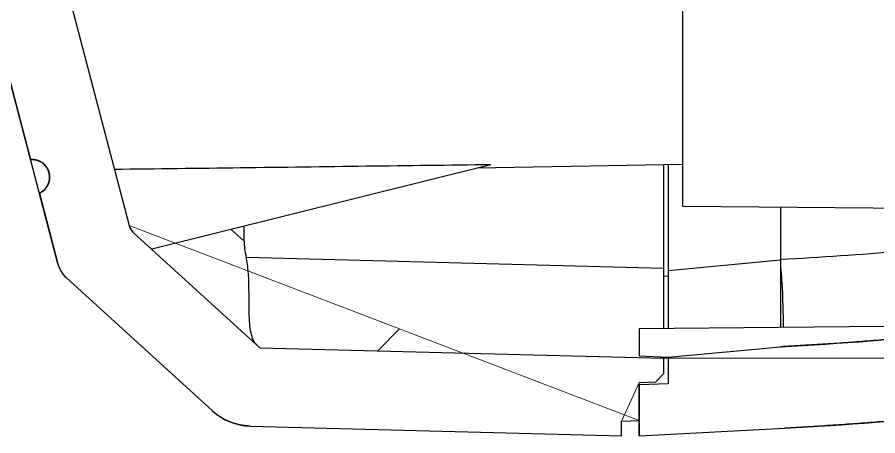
# Model space of a CAD drawing. Header units: inches. Extents: x -219 to 252, y -99 to 210.
# Drawn here: x -60.77 to -45.12, y 113.95 to 121.56 of the extents above; entities that cross this region are included whole.
import ezdxf

# ---------------------------------------------------------------- set-up
doc = ezdxf.new("R2010")
doc.units = ezdxf.units.IN
doc.header["$MEASUREMENT"] = 0

# ---------------------------------------------------------------- blocks, each defined once
blk = doc.blocks.new('block 72')
at = {"color": 3, "lineweight": 5, "true_color": 0x00ff00}
blk.add_lwpolyline([(-49.013, 115.356), (-30.302, 115.356)], dxfattribs=at)
blk = doc.blocks.new('block 85')
at = {"lineweight": 0}
blk.add_lwpolyline([(-49.013, 115.356), (-49.013, 115.356)], dxfattribs=at)
blk = doc.blocks.new('block 70')
for name in ['block 72', 'block 85']:
    blk.add_blockref(name, (0, 0))
blk = doc.blocks.new('block 133')
at = {"lineweight": 0}
blk.add_lwpolyline([(-60.032, 117.076), (-60.032, 117.076)], dxfattribs=at)
blk = doc.blocks.new('block 121')
blk.add_blockref('block 133', (0, 0))
blk = doc.blocks.new('block 1113')
at = {"color": 7, "lineweight": 25, "true_color": 0xffffff}
blk.add_open_spline([(-40.213, 114.778), (-40.281, 114.767), (-40.349, 114.756), (-40.418, 114.746), (-40.486, 114.735), (-40.554, 114.724), (-40.623, 114.714), (-40.691, 114.704), (-40.759, 114.693), (-40.828, 114.683), (-40.896, 114.673), (-40.965, 114.663), (-41.033, 114.653), (-41.102, 114.643), (-41.17, 114.634), (-41.239, 114.624), (-41.307, 114.614), (-41.376, 114.605), (-41.444, 114.595), (-41.513, 114.586), (-41.581, 114.576), (-41.65, 114.567), (-41.718, 114.558), (-41.787, 114.549), (-41.856, 114.54), (-41.924, 114.531), (-41.993, 114.522), (-42.061, 114.513), (-42.13, 114.504), (-42.199, 114.495), (-42.267, 114.487), (-42.336, 114.478), (-42.405, 114.47), (-42.473, 114.461), (-42.542, 114.453), (-42.611, 114.445), (-42.68, 114.437), (-42.748, 114.429), (-42.817, 114.421), (-42.886, 114.413), (-42.954, 114.405), (-43.023, 114.397), (-43.092, 114.389), (-43.161, 114.382), (-43.23, 114.374), (-43.298, 114.367), (-43.367, 114.359), (-43.436, 114.352), (-43.505, 114.345), (-43.574, 114.337), (-43.642, 114.33), (-43.711, 114.323), (-43.78, 114.316), (-43.849, 114.309), (-43.918, 114.303), (-43.987, 114.296), (-44.056, 114.289), (-44.125, 114.283), (-44.193, 114.276), (-44.262, 114.27), (-44.331, 114.263), (-44.4, 114.257), (-44.469, 114.251), (-44.538, 114.245), (-44.607, 114.238), (-44.676, 114.232), (-44.745, 114.227), (-44.814, 114.221), (-44.883, 114.215), (-44.952, 114.209), (-45.021, 114.204), (-45.09, 114.198), (-45.159, 114.193), (-45.228, 114.187), (-45.297, 114.182), (-45.366, 114.177), (-45.435, 114.172), (-45.504, 114.166), (-45.573, 114.162), (-45.642, 114.157), (-45.711, 114.152), (-45.78, 114.147), (-45.849, 114.142), (-45.918, 114.138), (-45.987, 114.133), (-46.056, 114.129), (-46.125, 114.124), (-46.194, 114.12), (-46.263, 114.115), (-46.332, 114.111), (-46.401, 114.107), (-46.47, 114.103), (-46.539, 114.099), (-46.608, 114.095), (-46.677, 114.092), (-46.746, 114.088), (-46.815, 114.084)], degree=3, knots=[0, 0, 0, 0, 1, 1, 1, 2, 2, 2, 3, 3, 3, 4, 4, 4, 5, 5, 5, 6, 6, 6, 7, 7, 7, 8, 8, 8, 9, 9, 9, 10, 10, 10, 11, 11, 11, 12, 12, 12, 13, 13, 13, 14, 14, 14, 15, 15, 15, 16, 16, 16, 17, 17, 17, 18, 18, 18, 19, 19, 19, 20, 20, 20, 21, 21, 21, 22, 22, 22, 23, 23, 23, 24, 24, 24, 25, 25, 25, 26, 26, 26, 27, 27, 27, 28, 28, 28, 29, 29, 29, 30, 30, 30, 31, 31, 31, 32, 32, 32, 32], dxfattribs=at)
blk = doc.blocks.new('block 1114')
at = {"color": 7, "lineweight": 25, "true_color": 0xffffff}
blk.add_lwpolyline([(-49.463, 113.945), (-46.815, 114.084)], dxfattribs=at)
blk = doc.blocks.new('block 1115')
at = {"color": 7, "lineweight": 25, "true_color": 0xffffff}
blk.add_lwpolyline([(-49.463, 114.872), (-49.463, 113.945)], dxfattribs=at)
blk = doc.blocks.new('block 1116')
at = {"color": 7, "lineweight": 25, "true_color": 0xffffff}
blk.add_lwpolyline([(-48.933, 114.891), (-49.463, 114.872)], dxfattribs=at)
blk = doc.blocks.new('block 1117')
at = {"color": 7, "lineweight": 25, "true_color": 0xffffff}
blk.add_lwpolyline([(-48.933, 115.373), (-48.933, 114.891)], dxfattribs=at)
blk = doc.blocks.new('block 1118')
at = {"color": 7, "lineweight": 25, "true_color": 0xffffff}
blk.add_lwpolyline([(-48.933, 115.373), (-46.893, 115.565)], dxfattribs=at)
blk = doc.blocks.new('block 1119')
at = {"color": 7, "lineweight": 25, "true_color": 0xffffff}
blk.add_open_spline([(-40.355, 116.256), (-40.423, 116.245), (-40.49, 116.235), (-40.558, 116.224), (-40.626, 116.214), (-40.693, 116.203), (-40.761, 116.193), (-40.829, 116.182), (-40.896, 116.172), (-40.964, 116.162), (-41.032, 116.152), (-41.1, 116.142), (-41.167, 116.132), (-41.235, 116.122), (-41.303, 116.112), (-41.371, 116.103), (-41.439, 116.093), (-41.507, 116.083), (-41.574, 116.074), (-41.642, 116.064), (-41.71, 116.055), (-41.778, 116.046), (-41.846, 116.037), (-41.914, 116.028), (-41.982, 116.019), (-42.05, 116.009), (-42.118, 116.001), (-42.186, 115.992), (-42.253, 115.983), (-42.321, 115.974), (-42.389, 115.966), (-42.457, 115.957), (-42.525, 115.949), (-42.593, 115.94), (-42.661, 115.932), (-42.729, 115.924), (-42.798, 115.916), (-42.866, 115.908), (-42.934, 115.9), (-43.002, 115.892), (-43.07, 115.884), (-43.138, 115.876), (-43.206, 115.868), (-43.274, 115.861), (-43.342, 115.853), (-43.41, 115.846), (-43.478, 115.838), (-43.547, 115.831), (-43.615, 115.824), (-43.683, 115.817), (-43.751, 115.81), (-43.819, 115.803), (-43.887, 115.796), (-43.956, 115.789), (-44.024, 115.782), (-44.092, 115.775), (-44.16, 115.769), (-44.228, 115.762), (-44.297, 115.756), (-44.365, 115.749), (-44.433, 115.743), (-44.501, 115.737), (-44.57, 115.73), (-44.638, 115.724), (-44.706, 115.718), (-44.774, 115.712), (-44.843, 115.706), (-44.911, 115.7), (-44.979, 115.695), (-45.047, 115.689), (-45.116, 115.683), (-45.184, 115.678), (-45.252, 115.673), (-45.321, 115.667), (-45.389, 115.662), (-45.457, 115.657), (-45.526, 115.652), (-45.594, 115.646), (-45.662, 115.642), (-45.731, 115.637), (-45.799, 115.632), (-45.867, 115.627), (-45.936, 115.622), (-46.004, 115.618), (-46.072, 115.613), (-46.141, 115.609), (-46.209, 115.604), (-46.277, 115.6), (-46.346, 115.596), (-46.414, 115.592), (-46.482, 115.588), (-46.551, 115.584), (-46.619, 115.58), (-46.688, 115.576), (-46.756, 115.572), (-46.824, 115.568), (-46.893, 115.565)], degree=3, knots=[0, 0, 0, 0, 1, 1, 1, 2, 2, 2, 3, 3, 3, 4, 4, 4, 5, 5, 5, 6, 6, 6, 7, 7, 7, 8, 8, 8, 9, 9, 9, 10, 10, 10, 11, 11, 11, 12, 12, 12, 13, 13, 13, 14, 14, 14, 15, 15, 15, 16, 16, 16, 17, 17, 17, 18, 18, 18, 19, 19, 19, 20, 20, 20, 21, 21, 21, 22, 22, 22, 23, 23, 23, 24, 24, 24, 25, 25, 25, 26, 26, 26, 27, 27, 27, 28, 28, 28, 29, 29, 29, 30, 30, 30, 31, 31, 31, 32, 32, 32, 32], dxfattribs=at)
blk = doc.blocks.new('block 1150')
at = {"color": 7, "lineweight": 25, "true_color": 0xffffff}
blk.add_lwpolyline([(-49.78, 113.945), (-49.78, 114.211)], dxfattribs=at)
blk = doc.blocks.new('block 1151')
at = {"color": 7, "lineweight": 25, "true_color": 0xffffff}
blk.add_lwpolyline([(-56.535, 114.122), (-49.78, 113.945)], dxfattribs=at)
blk = doc.blocks.new('block 1152')
at = {"color": 7, "lineweight": 25, "true_color": 0xffffff}
blk.add_open_spline([(-56.535, 114.122), (-56.539, 114.122), (-56.543, 114.122), (-56.546, 114.123), (-56.55, 114.123), (-56.554, 114.123), (-56.558, 114.123), (-56.562, 114.123), (-56.566, 114.124), (-56.57, 114.124), (-56.573, 114.124), (-56.577, 114.124), (-56.581, 114.125), (-56.585, 114.125), (-56.589, 114.125), (-56.593, 114.125), (-56.597, 114.126), (-56.6, 114.126), (-56.604, 114.126), (-56.608, 114.127), (-56.612, 114.127), (-56.616, 114.128), (-56.62, 114.128), (-56.624, 114.128), (-56.628, 114.129), (-56.631, 114.129), (-56.635, 114.13), (-56.639, 114.13), (-56.643, 114.131), (-56.647, 114.131), (-56.651, 114.132), (-56.655, 114.132), (-56.659, 114.133), (-56.663, 114.133), (-56.666, 114.134), (-56.67, 114.135), (-56.674, 114.135), (-56.678, 114.136), (-56.682, 114.136), (-56.686, 114.137), (-56.69, 114.138), (-56.694, 114.138), (-56.697, 114.139), (-56.701, 114.14), (-56.705, 114.141), (-56.709, 114.141), (-56.713, 114.142), (-56.717, 114.143), (-56.721, 114.144), (-56.724, 114.144), (-56.728, 114.145), (-56.732, 114.146), (-56.736, 114.147), (-56.74, 114.148), (-56.744, 114.149), (-56.748, 114.15), (-56.751, 114.15), (-56.755, 114.151), (-56.759, 114.152), (-56.763, 114.153), (-56.767, 114.154), (-56.771, 114.155), (-56.774, 114.156), (-56.778, 114.157), (-56.782, 114.158), (-56.786, 114.159), (-56.79, 114.16), (-56.794, 114.161), (-56.797, 114.162), (-56.801, 114.164), (-56.805, 114.165), (-56.809, 114.166), (-56.813, 114.167), (-56.816, 114.168), (-56.82, 114.169), (-56.824, 114.17), (-56.828, 114.172), (-56.832, 114.173), (-56.835, 114.174), (-56.839, 114.175), (-56.843, 114.177), (-56.847, 114.178), (-56.85, 114.179), (-56.854, 114.18), (-56.858, 114.182), (-56.862, 114.183), (-56.865, 114.184), (-56.869, 114.186), (-56.873, 114.187), (-56.877, 114.188), (-56.88, 114.19), (-56.884, 114.191), (-56.888, 114.193), (-56.891, 114.194), (-56.895, 114.196), (-56.899, 114.197), (-56.902, 114.199), (-56.906, 114.2), (-56.91, 114.201), (-56.914, 114.203), (-56.917, 114.205), (-56.921, 114.206), (-56.925, 114.208), (-56.928, 114.209), (-56.932, 114.211), (-56.935, 114.212), (-56.939, 114.214), (-56.943, 114.216), (-56.946, 114.217), (-56.95, 114.219), (-56.954, 114.221), (-56.957, 114.222), (-56.961, 114.224), (-56.964, 114.226), (-56.968, 114.227), (-56.971, 114.229), (-56.975, 114.231), (-56.979, 114.233), (-56.982, 114.234), (-56.986, 114.236), (-56.989, 114.238), (-56.993, 114.24), (-56.996, 114.242), (-57, 114.243), (-57.003, 114.245), (-57.007, 114.247), (-57.01, 114.249), (-57.014, 114.251), (-57.017, 114.253), (-57.021, 114.255), (-57.024, 114.257), (-57.028, 114.259), (-57.031, 114.261), (-57.034, 114.263), (-57.038, 114.265), (-57.041, 114.267), (-57.045, 114.269), (-57.048, 114.271), (-57.052, 114.273), (-57.055, 114.275), (-57.058, 114.277), (-57.062, 114.279), (-57.065, 114.281), (-57.068, 114.283), (-57.072, 114.285), (-57.075, 114.287), (-57.078, 114.289), (-57.082, 114.291), (-57.085, 114.293), (-57.088, 114.296), (-57.092, 114.298), (-57.095, 114.3), (-57.098, 114.302), (-57.101, 114.304), (-57.105, 114.307), (-57.108, 114.309), (-57.111, 114.311), (-57.114, 114.313), (-57.117, 114.315), (-57.121, 114.318), (-57.124, 114.32), (-57.127, 114.322), (-57.13, 114.325), (-57.133, 114.327), (-57.137, 114.329), (-57.14, 114.332), (-57.143, 114.334), (-57.146, 114.336), (-57.149, 114.339), (-57.152, 114.341), (-57.155, 114.343), (-57.158, 114.346), (-57.161, 114.348), (-57.164, 114.351), (-57.167, 114.353), (-57.17, 114.355), (-57.174, 114.358), (-57.177, 114.36), (-57.18, 114.363), (-57.183, 114.365), (-57.186, 114.368), (-57.188, 114.37), (-57.191, 114.373), (-57.194, 114.375), (-57.197, 114.378), (-57.2, 114.38), (-57.203, 114.383), (-57.206, 114.385), (-57.209, 114.388), (-57.212, 114.39), (-57.215, 114.393), (-57.218, 114.396), (-57.22, 114.398)], degree=3, knots=[0, 0, 0, 0, 1, 1, 1, 2, 2, 2, 3, 3, 3, 4, 4, 4, 5, 5, 5, 6, 6, 6, 7, 7, 7, 8, 8, 8, 9, 9, 9, 10, 10, 10, 11, 11, 11, 12, 12, 12, 13, 13, 13, 14, 14, 14, 15, 15, 15, 16, 16, 16, 17, 17, 17, 18, 18, 18, 19, 19, 19, 20, 20, 20, 21, 21, 21, 22, 22, 22, 23, 23, 23, 24, 24, 24, 25, 25, 25, 26, 26, 26, 27, 27, 27, 28, 28, 28, 29, 29, 29, 30, 30, 30, 31, 31, 31, 32, 32, 32, 33, 33, 33, 34, 34, 34, 35, 35, 35, 36, 36, 36, 37, 37, 37, 38, 38, 38, 39, 39, 39, 40, 40, 40, 41, 41, 41, 42, 42, 42, 43, 43, 43, 44, 44, 44, 45, 45, 45, 46, 46, 46, 47, 47, 47, 48, 48, 48, 49, 49, 49, 50, 50, 50, 51, 51, 51, 52, 52, 52, 53, 53, 53, 54, 54, 54, 55, 55, 55, 56, 56, 56, 57, 57, 57, 58, 58, 58, 59, 59, 59, 60, 60, 60, 61, 61, 61, 62, 62, 62, 63, 63, 63, 64, 64, 64, 64], dxfattribs=at)
blk = doc.blocks.new('block 1153')
at = {"color": 7, "lineweight": 25, "true_color": 0xffffff}
blk.add_lwpolyline([(-59.877, 116.819), (-57.22, 114.398)], dxfattribs=at)
blk = doc.blocks.new('block 1154')
at = {"color": 7, "lineweight": 25, "true_color": 0xffffff}
blk.add_open_spline([(-60.032, 117.076), (-60.032, 117.073), (-60.031, 117.07), (-60.03, 117.067), (-60.029, 117.064), (-60.028, 117.061), (-60.027, 117.058), (-60.026, 117.055), (-60.025, 117.052), (-60.024, 117.049), (-60.023, 117.046), (-60.022, 117.043), (-60.021, 117.04), (-60.02, 117.037), (-60.019, 117.034), (-60.018, 117.031), (-60.017, 117.028), (-60.016, 117.025), (-60.015, 117.022), (-60.014, 117.019), (-60.013, 117.016), (-60.012, 117.013), (-60.01, 117.01), (-60.009, 117.008), (-60.008, 117.005), (-60.007, 117.002), (-60.005, 116.999), (-60.004, 116.996), (-60.003, 116.993), (-60.002, 116.99), (-60, 116.987), (-59.999, 116.984), (-59.997, 116.981), (-59.996, 116.979), (-59.995, 116.976), (-59.993, 116.973), (-59.992, 116.97), (-59.99, 116.967), (-59.989, 116.964), (-59.987, 116.961), (-59.986, 116.959), (-59.984, 116.956), (-59.983, 116.953), (-59.981, 116.95), (-59.98, 116.947), (-59.978, 116.945), (-59.976, 116.942), (-59.975, 116.939), (-59.973, 116.936), (-59.972, 116.934), (-59.97, 116.931), (-59.968, 116.928), (-59.966, 116.926), (-59.965, 116.923), (-59.963, 116.92), (-59.961, 116.917), (-59.959, 116.915), (-59.958, 116.912), (-59.956, 116.91), (-59.954, 116.907), (-59.952, 116.904), (-59.95, 116.902), (-59.948, 116.899), (-59.947, 116.897), (-59.945, 116.894), (-59.943, 116.891), (-59.941, 116.889), (-59.939, 116.886), (-59.937, 116.884), (-59.935, 116.881), (-59.933, 116.879), (-59.931, 116.876), (-59.929, 116.874), (-59.927, 116.871), (-59.925, 116.869), (-59.923, 116.867), (-59.921, 116.864), (-59.919, 116.862), (-59.917, 116.859), (-59.914, 116.857), (-59.912, 116.855), (-59.91, 116.852), (-59.908, 116.85), (-59.906, 116.848), (-59.904, 116.845), (-59.902, 116.843), (-59.899, 116.841), (-59.897, 116.839), (-59.895, 116.836), (-59.893, 116.834), (-59.89, 116.832), (-59.888, 116.83), (-59.886, 116.828), (-59.884, 116.825), (-59.881, 116.823), (-59.879, 116.821), (-59.877, 116.819)], degree=3, knots=[0, 0, 0, 0, 1, 1, 1, 2, 2, 2, 3, 3, 3, 4, 4, 4, 5, 5, 5, 6, 6, 6, 7, 7, 7, 8, 8, 8, 9, 9, 9, 10, 10, 10, 11, 11, 11, 12, 12, 12, 13, 13, 13, 14, 14, 14, 15, 15, 15, 16, 16, 16, 17, 17, 17, 18, 18, 18, 19, 19, 19, 20, 20, 20, 21, 21, 21, 22, 22, 22, 23, 23, 23, 24, 24, 24, 25, 25, 25, 26, 26, 26, 27, 27, 27, 28, 28, 28, 29, 29, 29, 30, 30, 30, 31, 31, 31, 32, 32, 32, 32], dxfattribs=at)
blk = doc.blocks.new('block 1155')
at = {"color": 7, "lineweight": 25, "true_color": 0xffffff}
blk.add_lwpolyline([(-60.367, 118.358), (-60.032, 117.076)], dxfattribs=at)
blk = doc.blocks.new('block 1156')
at = {"color": 7, "lineweight": 25, "true_color": 0xffffff}
blk.add_open_spline([(-60.528, 118.972), (-60.527, 118.972), (-60.525, 118.973), (-60.523, 118.973), (-60.522, 118.973), (-60.52, 118.973), (-60.518, 118.973), (-60.516, 118.973), (-60.515, 118.973), (-60.513, 118.973), (-60.511, 118.973), (-60.51, 118.973), (-60.508, 118.973), (-60.506, 118.973), (-60.504, 118.973), (-60.503, 118.973), (-60.501, 118.973), (-60.499, 118.973), (-60.497, 118.973), (-60.496, 118.973), (-60.494, 118.973), (-60.492, 118.973), (-60.491, 118.973), (-60.49, 118.973), (-60.489, 118.973), (-60.488, 118.973), (-60.487, 118.973), (-60.486, 118.973), (-60.486, 118.973), (-60.485, 118.973), (-60.484, 118.973), (-60.483, 118.973), (-60.482, 118.972), (-60.481, 118.972), (-60.48, 118.972), (-60.479, 118.972), (-60.478, 118.972), (-60.477, 118.972), (-60.476, 118.972), (-60.475, 118.972), (-60.474, 118.972), (-60.474, 118.972), (-60.473, 118.972), (-60.472, 118.972), (-60.471, 118.971), (-60.47, 118.971), (-60.469, 118.971), (-60.468, 118.971), (-60.467, 118.971), (-60.466, 118.971), (-60.465, 118.971), (-60.464, 118.971), (-60.463, 118.971), (-60.462, 118.97), (-60.461, 118.97), (-60.46, 118.97), (-60.459, 118.97), (-60.458, 118.97), (-60.457, 118.97), (-60.456, 118.97), (-60.455, 118.969), (-60.454, 118.969), (-60.453, 118.969), (-60.453, 118.969), (-60.452, 118.969), (-60.451, 118.969), (-60.45, 118.969), (-60.449, 118.968), (-60.448, 118.968), (-60.447, 118.968), (-60.446, 118.968), (-60.445, 118.968), (-60.444, 118.967), (-60.443, 118.967), (-60.442, 118.967), (-60.441, 118.967), (-60.44, 118.967), (-60.439, 118.967), (-60.438, 118.966), (-60.437, 118.966), (-60.436, 118.966), (-60.435, 118.966), (-60.434, 118.965), (-60.433, 118.965), (-60.432, 118.965), (-60.431, 118.965), (-60.43, 118.965), (-60.429, 118.964), (-60.428, 118.964), (-60.427, 118.964), (-60.426, 118.964), (-60.425, 118.963), (-60.424, 118.963), (-60.423, 118.963), (-60.422, 118.963), (-60.421, 118.962), (-60.42, 118.962), (-60.419, 118.962), (-60.418, 118.961), (-60.417, 118.961), (-60.416, 118.961), (-60.415, 118.961), (-60.414, 118.96), (-60.413, 118.96), (-60.412, 118.96), (-60.411, 118.959), (-60.41, 118.959), (-60.408, 118.959), (-60.407, 118.958), (-60.406, 118.958), (-60.405, 118.958), (-60.404, 118.957), (-60.403, 118.957), (-60.402, 118.957), (-60.401, 118.956), (-60.4, 118.956), (-60.399, 118.956), (-60.398, 118.955), (-60.397, 118.955), (-60.396, 118.955), (-60.395, 118.954), (-60.394, 118.954), (-60.393, 118.953), (-60.392, 118.953), (-60.391, 118.953), (-60.39, 118.952), (-60.389, 118.952), (-60.388, 118.952), (-60.387, 118.951), (-60.386, 118.951), (-60.385, 118.95), (-60.384, 118.95), (-60.383, 118.95), (-60.382, 118.949), (-60.381, 118.949), (-60.38, 118.948), (-60.379, 118.948), (-60.378, 118.947), (-60.376, 118.947), (-60.375, 118.946), (-60.374, 118.946), (-60.373, 118.946), (-60.372, 118.945), (-60.371, 118.945), (-60.37, 118.944), (-60.369, 118.944), (-60.368, 118.943), (-60.367, 118.943), (-60.366, 118.942), (-60.365, 118.942), (-60.364, 118.941), (-60.363, 118.941), (-60.362, 118.94), (-60.361, 118.94), (-60.36, 118.939), (-60.359, 118.939), (-60.358, 118.938), (-60.357, 118.938), (-60.356, 118.937), (-60.355, 118.937), (-60.354, 118.936), (-60.353, 118.935), (-60.352, 118.935), (-60.35, 118.934), (-60.349, 118.934), (-60.348, 118.933), (-60.347, 118.933), (-60.346, 118.932), (-60.345, 118.931), (-60.344, 118.931), (-60.343, 118.93), (-60.342, 118.93), (-60.341, 118.929), (-60.34, 118.928), (-60.339, 118.928), (-60.338, 118.927), (-60.337, 118.927), (-60.336, 118.926), (-60.335, 118.925), (-60.334, 118.925), (-60.333, 118.924), (-60.332, 118.923), (-60.331, 118.923), (-60.33, 118.922), (-60.329, 118.921), (-60.328, 118.921), (-60.327, 118.92), (-60.326, 118.919), (-60.325, 118.919), (-60.324, 118.918), (-60.323, 118.917), (-60.322, 118.917), (-60.321, 118.916), (-60.32, 118.915), (-60.319, 118.915), (-60.318, 118.914), (-60.317, 118.913), (-60.316, 118.912), (-60.315, 118.912), (-60.314, 118.911), (-60.313, 118.91), (-60.312, 118.91), (-60.311, 118.909), (-60.31, 118.908), (-60.309, 118.907), (-60.308, 118.907), (-60.307, 118.906), (-60.306, 118.905), (-60.305, 118.904), (-60.304, 118.903), (-60.303, 118.903), (-60.302, 118.902), (-60.301, 118.901), (-60.3, 118.9), (-60.299, 118.899), (-60.298, 118.899), (-60.297, 118.898), (-60.296, 118.897), (-60.295, 118.896), (-60.294, 118.895), (-60.293, 118.895), (-60.292, 118.894), (-60.291, 118.893), (-60.29, 118.892), (-60.289, 118.891), (-60.288, 118.89), (-60.287, 118.889), (-60.286, 118.889), (-60.285, 118.888), (-60.284, 118.887), (-60.283, 118.886), (-60.282, 118.885), (-60.281, 118.884), (-60.28, 118.883), (-60.28, 118.882), (-60.279, 118.881), (-60.278, 118.88), (-60.277, 118.88), (-60.276, 118.879), (-60.275, 118.878), (-60.274, 118.877), (-60.273, 118.876), (-60.272, 118.875), (-60.271, 118.874), (-60.27, 118.873), (-60.269, 118.872), (-60.269, 118.871), (-60.268, 118.87), (-60.267, 118.869), (-60.266, 118.868), (-60.265, 118.867), (-60.264, 118.866), (-60.263, 118.865), (-60.262, 118.864), (-60.261, 118.863), (-60.261, 118.862), (-60.26, 118.861), (-60.259, 118.86), (-60.258, 118.859), (-60.257, 118.858), (-60.256, 118.857), (-60.255, 118.856), (-60.255, 118.855), (-60.254, 118.854), (-60.253, 118.853), (-60.252, 118.852), (-60.251, 118.851), (-60.25, 118.85), (-60.25, 118.849), (-60.249, 118.848), (-60.248, 118.847), (-60.247, 118.846), (-60.246, 118.845), (-60.245, 118.844), (-60.245, 118.842), (-60.244, 118.841), (-60.243, 118.84), (-60.242, 118.839), (-60.241, 118.838), (-60.241, 118.837), (-60.24, 118.836), (-60.239, 118.835), (-60.238, 118.834), (-60.238, 118.832), (-60.237, 118.831), (-60.236, 118.83), (-60.235, 118.829), (-60.234, 118.828), (-60.234, 118.827), (-60.233, 118.826), (-60.232, 118.825), (-60.232, 118.823), (-60.231, 118.822), (-60.23, 118.821), (-60.229, 118.82), (-60.229, 118.819), (-60.228, 118.818), (-60.227, 118.816), (-60.227, 118.815), (-60.226, 118.814), (-60.225, 118.813), (-60.224, 118.812), (-60.224, 118.81), (-60.223, 118.809), (-60.222, 118.808), (-60.222, 118.807), (-60.221, 118.806), (-60.22, 118.804), (-60.22, 118.803), (-60.219, 118.802), (-60.218, 118.801), (-60.218, 118.8), (-60.217, 118.798), (-60.216, 118.797), (-60.216, 118.796), (-60.215, 118.795), (-60.215, 118.793), (-60.214, 118.792), (-60.213, 118.791), (-60.213, 118.79), (-60.212, 118.788), (-60.212, 118.787), (-60.211, 118.786), (-60.21, 118.785), (-60.21, 118.783), (-60.209, 118.782), (-60.209, 118.781), (-60.208, 118.779), (-60.208, 118.778), (-60.207, 118.777), (-60.207, 118.776), (-60.206, 118.774), (-60.205, 118.773), (-60.205, 118.772), (-60.204, 118.77), (-60.204, 118.769), (-60.203, 118.768), (-60.203, 118.767), (-60.202, 118.765), (-60.202, 118.764), (-60.201, 118.763), (-60.201, 118.761), (-60.2, 118.76), (-60.2, 118.759), (-60.199, 118.757), (-60.199, 118.756), (-60.199, 118.755), (-60.198, 118.753), (-60.198, 118.752), (-60.197, 118.751), (-60.197, 118.749), (-60.196, 118.748), (-60.196, 118.747), (-60.196, 118.745), (-60.195, 118.744), (-60.195, 118.743), (-60.194, 118.741), (-60.194, 118.74), (-60.194, 118.739), (-60.193, 118.737), (-60.193, 118.736), (-60.192, 118.735), (-60.192, 118.733), (-60.192, 118.732), (-60.191, 118.731), (-60.191, 118.729), (-60.191, 118.728), (-60.19, 118.726), (-60.19, 118.725), (-60.19, 118.724), (-60.189, 118.722), (-60.189, 118.721), (-60.189, 118.72), (-60.188, 118.718), (-60.188, 118.717), (-60.188, 118.716), (-60.188, 118.714), (-60.187, 118.713), (-60.187, 118.711), (-60.187, 118.71), (-60.187, 118.709), (-60.186, 118.707), (-60.186, 118.706), (-60.186, 118.705), (-60.186, 118.703), (-60.185, 118.702), (-60.185, 118.7), (-60.185, 118.699), (-60.185, 118.698), (-60.184, 118.696), (-60.184, 118.695), (-60.184, 118.693), (-60.184, 118.692), (-60.184, 118.691), (-60.184, 118.689), (-60.183, 118.688), (-60.183, 118.687), (-60.183, 118.685), (-60.183, 118.684), (-60.183, 118.682), (-60.183, 118.681), (-60.183, 118.68), (-60.182, 118.678), (-60.182, 118.677), (-60.182, 118.675), (-60.182, 118.674), (-60.182, 118.673), (-60.182, 118.671), (-60.182, 118.67), (-60.182, 118.669), (-60.182, 118.667), (-60.182, 118.666), (-60.181, 118.664), (-60.181, 118.663), (-60.181, 118.662), (-60.181, 118.66), (-60.181, 118.659), (-60.181, 118.657), (-60.181, 118.656), (-60.181, 118.655), (-60.181, 118.653), (-60.181, 118.652), (-60.181, 118.651), (-60.181, 118.649), (-60.181, 118.648), (-60.181, 118.646), (-60.181, 118.645), (-60.181, 118.644), (-60.181, 118.642), (-60.181, 118.641), (-60.181, 118.64), (-60.181, 118.638), (-60.181, 118.637), (-60.182, 118.635), (-60.182, 118.634), (-60.182, 118.633), (-60.182, 118.631), (-60.182, 118.63), (-60.182, 118.629), (-60.182, 118.627), (-60.182, 118.626), (-60.182, 118.625), (-60.182, 118.623), (-60.182, 118.622), (-60.183, 118.62), (-60.183, 118.619), (-60.183, 118.618), (-60.183, 118.616), (-60.183, 118.615), (-60.183, 118.614), (-60.183, 118.612), (-60.184, 118.611), (-60.184, 118.61), (-60.184, 118.608), (-60.184, 118.607), (-60.184, 118.606), (-60.184, 118.604), (-60.185, 118.603), (-60.185, 118.602), (-60.185, 118.6), (-60.185, 118.599), (-60.185, 118.598), (-60.186, 118.596), (-60.186, 118.595), (-60.186, 118.594), (-60.186, 118.592), (-60.187, 118.591), (-60.187, 118.59), (-60.187, 118.588), (-60.187, 118.587), (-60.188, 118.586), (-60.188, 118.585), (-60.188, 118.583), (-60.188, 118.582), (-60.189, 118.581), (-60.189, 118.579), (-60.189, 118.578), (-60.19, 118.577), (-60.19, 118.576), (-60.19, 118.574), (-60.191, 118.573), (-60.191, 118.572), (-60.191, 118.57), (-60.192, 118.569), (-60.192, 118.568), (-60.192, 118.567), (-60.193, 118.565), (-60.193, 118.564), (-60.193, 118.563), (-60.194, 118.562), (-60.194, 118.56), (-60.194, 118.559), (-60.195, 118.558), (-60.195, 118.557), (-60.195, 118.555), (-60.196, 118.554), (-60.196, 118.553), (-60.197, 118.552), (-60.197, 118.55), (-60.197, 118.549), (-60.198, 118.548), (-60.198, 118.547), (-60.199, 118.545), (-60.199, 118.544), (-60.199, 118.543), (-60.2, 118.542), (-60.2, 118.541), (-60.201, 118.539), (-60.201, 118.538), (-60.202, 118.537), (-60.202, 118.536), (-60.203, 118.535), (-60.203, 118.534), (-60.203, 118.532), (-60.204, 118.531), (-60.204, 118.53), (-60.205, 118.529), (-60.205, 118.528), (-60.206, 118.526), (-60.206, 118.525), (-60.207, 118.524), (-60.207, 118.523), (-60.208, 118.522), (-60.208, 118.521), (-60.209, 118.52), (-60.209, 118.518), (-60.21, 118.517), (-60.21, 118.516), (-60.211, 118.515), (-60.211, 118.514), (-60.212, 118.513), (-60.212, 118.512), (-60.213, 118.511), (-60.213, 118.509), (-60.214, 118.508), (-60.215, 118.507), (-60.215, 118.506), (-60.216, 118.505), (-60.216, 118.504), (-60.217, 118.503), (-60.217, 118.502), (-60.218, 118.501), (-60.218, 118.5), (-60.219, 118.498), (-60.22, 118.497), (-60.22, 118.496), (-60.221, 118.495), (-60.221, 118.494), (-60.222, 118.493), (-60.223, 118.492), (-60.223, 118.491), (-60.224, 118.49), (-60.224, 118.489), (-60.225, 118.488), (-60.226, 118.487), (-60.226, 118.486), (-60.227, 118.485), (-60.227, 118.484), (-60.228, 118.483), (-60.229, 118.482), (-60.229, 118.481), (-60.23, 118.48), (-60.23, 118.479), (-60.231, 118.478), (-60.232, 118.477), (-60.232, 118.476), (-60.233, 118.475), (-60.234, 118.474), (-60.234, 118.473), (-60.235, 118.472), (-60.236, 118.471), (-60.236, 118.47), (-60.237, 118.469), (-60.237, 118.468), (-60.238, 118.467), (-60.239, 118.466), (-60.239, 118.465), (-60.24, 118.464), (-60.241, 118.463), (-60.241, 118.462), (-60.242, 118.461), (-60.243, 118.46), (-60.243, 118.46), (-60.244, 118.459), (-60.245, 118.458), (-60.246, 118.457), (-60.246, 118.456), (-60.247, 118.455), (-60.248, 118.454), (-60.248, 118.453), (-60.249, 118.452), (-60.25, 118.451), (-60.25, 118.45), (-60.251, 118.45), (-60.252, 118.449), (-60.252, 118.448), (-60.253, 118.447), (-60.254, 118.446), (-60.255, 118.445), (-60.255, 118.444), (-60.256, 118.444), (-60.257, 118.443), (-60.257, 118.442), (-60.258, 118.441), (-60.259, 118.44), (-60.26, 118.439), (-60.26, 118.439), (-60.261, 118.438), (-60.262, 118.437), (-60.262, 118.436), (-60.263, 118.435), (-60.264, 118.434), (-60.265, 118.434), (-60.265, 118.433), (-60.266, 118.432), (-60.267, 118.431), (-60.268, 118.43), (-60.268, 118.43), (-60.269, 118.429), (-60.27, 118.428), (-60.27, 118.427), (-60.271, 118.427), (-60.272, 118.426), (-60.273, 118.425), (-60.273, 118.424), (-60.274, 118.423), (-60.275, 118.423), (-60.276, 118.422), (-60.276, 118.421), (-60.277, 118.42), (-60.278, 118.42), (-60.279, 118.419), (-60.279, 118.418), (-60.28, 118.418), (-60.281, 118.417), (-60.282, 118.416), (-60.282, 118.415), (-60.283, 118.415), (-60.284, 118.414), (-60.285, 118.413), (-60.285, 118.413), (-60.286, 118.412), (-60.287, 118.411), (-60.288, 118.41), (-60.288, 118.41), (-60.289, 118.409), (-60.29, 118.408), (-60.291, 118.408), (-60.291, 118.407), (-60.292, 118.406), (-60.293, 118.406), (-60.294, 118.405), (-60.295, 118.404), (-60.295, 118.404), (-60.296, 118.403), (-60.297, 118.403), (-60.298, 118.402), (-60.298, 118.401), (-60.299, 118.401), (-60.3, 118.4), (-60.301, 118.399), (-60.301, 118.399), (-60.302, 118.398), (-60.303, 118.398), (-60.304, 118.397), (-60.305, 118.396), (-60.305, 118.396), (-60.306, 118.395), (-60.307, 118.394), (-60.308, 118.394), (-60.308, 118.393), (-60.309, 118.393), (-60.31, 118.392), (-60.311, 118.392), (-60.311, 118.391), (-60.312, 118.39), (-60.313, 118.39), (-60.314, 118.389), (-60.315, 118.389), (-60.315, 118.388), (-60.316, 118.388), (-60.317, 118.387), (-60.318, 118.387), (-60.318, 118.386), (-60.319, 118.385), (-60.32, 118.385), (-60.321, 118.384), (-60.322, 118.384), (-60.322, 118.383), (-60.323, 118.383), (-60.324, 118.382), (-60.325, 118.382), (-60.325, 118.381), (-60.326, 118.381), (-60.327, 118.38), (-60.328, 118.38), (-60.329, 118.379), (-60.329, 118.379), (-60.33, 118.378), (-60.331, 118.378), (-60.332, 118.377), (-60.332, 118.377), (-60.333, 118.376), (-60.334, 118.376), (-60.335, 118.375), (-60.335, 118.375), (-60.337, 118.374), (-60.339, 118.373), (-60.34, 118.372), (-60.342, 118.371), (-60.343, 118.37), (-60.345, 118.369), (-60.346, 118.368), (-60.348, 118.368), (-60.349, 118.367), (-60.351, 118.366), (-60.352, 118.365), (-60.354, 118.364), (-60.355, 118.364), (-60.357, 118.363), (-60.358, 118.362), (-60.36, 118.361), (-60.361, 118.36), (-60.363, 118.36), (-60.364, 118.359), (-60.366, 118.358), (-60.367, 118.358)], degree=3, knots=[0, 0, 0, 0, 1, 1, 1, 2, 2, 2, 3, 3, 3, 4, 4, 4, 5, 5, 5, 6, 6, 6, 7, 7, 7, 8, 8, 8, 9, 9, 9, 10, 10, 10, 11, 11, 11, 12, 12, 12, 13, 13, 13, 14, 14, 14, 15, 15, 15, 16, 16, 16, 17, 17, 17, 18, 18, 18, 19, 19, 19, 20, 20, 20, 21, 21, 21, 22, 22, 22, 23, 23, 23, 24, 24, 24, 25, 25, 25, 26, 26, 26, 27, 27, 27, 28, 28, 28, 29, 29, 29, 30, 30, 30, 31, 31, 31, 32, 32, 32, 33, 33, 33, 34, 34, 34, 35, 35, 35, 36, 36, 36, 37, 37, 37, 38, 38, 38, 39, 39, 39, 40, 40, 40, 41, 41, 41, 42, 42, 42, 43, 43, 43, 44, 44, 44, 45, 45, 45, 46, 46, 46, 47, 47, 47, 48, 48, 48, 49, 49, 49, 50, 50, 50, 51, 51, 51, 52, 52, 52, 53, 53, 53, 54, 54, 54, 55, 55, 55, 56, 56, 56, 57, 57, 57, 58, 58, 58, 59, 59, 59, 60, 60, 60, 61, 61, 61, 62, 62, 62, 63, 63, 63, 64, 64, 64, 65, 65, 65, 66, 66, 66, 67, 67, 67, 68, 68, 68, 69, 69, 69, 70, 70, 70, 71, 71, 71, 72, 72, 72, 73, 73, 73, 74, 74, 74, 75, 75, 75, 76, 76, 76, 77, 77, 77, 78, 78, 78, 79, 79, 79, 80, 80, 80, 81, 81, 81, 82, 82, 82, 83, 83, 83, 84, 84, 84, 85, 85, 85, 86, 86, 86, 87, 87, 87, 88, 88, 88, 89, 89, 89, 90, 90, 90, 91, 91, 91, 92, 92, 92, 93, 93, 93, 94, 94, 94, 95, 95, 95, 96, 96, 96, 97, 97, 97, 98, 98, 98, 99, 99, 99, 100, 100, 100, 101, 101, 101, 102, 102, 102, 103, 103, 103, 104, 104, 104, 105, 105, 105, 106, 106, 106, 107, 107, 107, 108, 108, 108, 109, 109, 109, 110, 110, 110, 111, 111, 111, 112, 112, 112, 113, 113, 113, 114, 114, 114, 115, 115, 115, 116, 116, 116, 117, 117, 117, 118, 118, 118, 119, 119, 119, 120, 120, 120, 121, 121, 121, 122, 122, 122, 123, 123, 123, 124, 124, 124, 125, 125, 125, 126, 126, 126, 127, 127, 127, 128, 128, 128, 129, 129, 129, 130, 130, 130, 131, 131, 131, 132, 132, 132, 133, 133, 133, 134, 134, 134, 135, 135, 135, 136, 136, 136, 137, 137, 137, 138, 138, 138, 139, 139, 139, 140, 140, 140, 141, 141, 141, 142, 142, 142, 143, 143, 143, 144, 144, 144, 145, 145, 145, 146, 146, 146, 147, 147, 147, 148, 148, 148, 149, 149, 149, 150, 150, 150, 151, 151, 151, 152, 152, 152, 153, 153, 153, 154, 154, 154, 155, 155, 155, 156, 156, 156, 157, 157, 157, 158, 158, 158, 159, 159, 159, 160, 160, 160, 161, 161, 161, 162, 162, 162, 163, 163, 163, 164, 164, 164, 165, 165, 165, 166, 166, 166, 167, 167, 167, 168, 168, 168, 169, 169, 169, 170, 170, 170, 171, 171, 171, 172, 172, 172, 173, 173, 173, 174, 174, 174, 175, 175, 175, 176, 176, 176, 177, 177, 177, 178, 178, 178, 179, 179, 179, 180, 180, 180, 181, 181, 181, 182, 182, 182, 183, 183, 183, 184, 184, 184, 185, 185, 185, 186, 186, 186, 187, 187, 187, 188, 188, 188, 189, 189, 189, 190, 190, 190, 191, 191, 191, 192, 192, 192, 193, 193, 193, 194, 194, 194, 195, 195, 195, 196, 196, 196, 197, 197, 197, 198, 198, 198, 199, 199, 199, 200, 200, 200, 201, 201, 201, 202, 202, 202, 203, 203, 203, 204, 204, 204, 205, 205, 205, 206, 206, 206, 207, 207, 207, 208, 208, 208, 209, 209, 209, 210, 210, 210, 211, 211, 211, 212, 212, 212, 213, 213, 213, 214, 214, 214, 215, 215, 215, 216, 216, 216, 217, 217, 217, 218, 218, 218, 219, 219, 219, 220, 220, 220, 221, 221, 221, 222, 222, 222, 223, 223, 223, 224, 224, 224, 225, 225, 225, 226, 226, 226, 227, 227, 227, 228, 228, 228, 229, 229, 229, 230, 230, 230, 231, 231, 231, 232, 232, 232, 233, 233, 233, 234, 234, 234, 235, 235, 235, 236, 236, 236, 237, 237, 237, 238, 238, 238, 239, 239, 239, 240, 240, 240, 241, 241, 241, 242, 242, 242, 242], dxfattribs=at)
blk = doc.blocks.new('block 1157')
at = {"color": 7, "lineweight": 25, "true_color": 0xffffff}
blk.add_lwpolyline([(-61.776, 123.742), (-60.528, 118.972)], dxfattribs=at)
blk = doc.blocks.new('block 1204')
at = {"color": 7, "lineweight": 25, "true_color": 0xffffff}
blk.add_lwpolyline([(-60.278, 123.664), (-58.736, 117.772)], dxfattribs=at)
blk = doc.blocks.new('block 1205')
at = {"color": 7, "lineweight": 25, "true_color": 0xffffff}
blk.add_open_spline([(-58.736, 117.772), (-58.736, 117.77), (-58.736, 117.769), (-58.735, 117.767), (-58.735, 117.766), (-58.734, 117.764), (-58.734, 117.763), (-58.733, 117.761), (-58.733, 117.76), (-58.733, 117.758), (-58.732, 117.757), (-58.732, 117.755), (-58.731, 117.754), (-58.731, 117.752), (-58.73, 117.751), (-58.729, 117.749), (-58.729, 117.748), (-58.728, 117.746), (-58.728, 117.745), (-58.727, 117.743), (-58.727, 117.742), (-58.726, 117.741), (-58.726, 117.739), (-58.725, 117.738), (-58.724, 117.736), (-58.724, 117.735), (-58.723, 117.733), (-58.722, 117.732), (-58.722, 117.73), (-58.721, 117.729), (-58.72, 117.727), (-58.72, 117.726), (-58.719, 117.724), (-58.718, 117.723), (-58.718, 117.722), (-58.717, 117.72), (-58.716, 117.719), (-58.715, 117.717), (-58.715, 117.716), (-58.714, 117.715), (-58.713, 117.713), (-58.712, 117.712), (-58.712, 117.71), (-58.711, 117.709), (-58.71, 117.708), (-58.709, 117.706), (-58.709, 117.705), (-58.708, 117.703), (-58.707, 117.702), (-58.706, 117.701), (-58.705, 117.699), (-58.704, 117.698), (-58.704, 117.697), (-58.703, 117.695), (-58.702, 117.694), (-58.701, 117.693), (-58.7, 117.691), (-58.699, 117.69), (-58.698, 117.689), (-58.697, 117.687), (-58.696, 117.686), (-58.695, 117.685), (-58.695, 117.683), (-58.694, 117.682), (-58.693, 117.681), (-58.692, 117.68), (-58.691, 117.678), (-58.69, 117.677), (-58.689, 117.676), (-58.688, 117.674), (-58.687, 117.673), (-58.686, 117.672), (-58.685, 117.671), (-58.684, 117.67), (-58.683, 117.668), (-58.682, 117.667), (-58.681, 117.666), (-58.68, 117.665), (-58.679, 117.664), (-58.678, 117.662), (-58.676, 117.661), (-58.675, 117.66), (-58.674, 117.659), (-58.673, 117.658), (-58.672, 117.657), (-58.671, 117.655), (-58.67, 117.654), (-58.669, 117.653), (-58.668, 117.652), (-58.667, 117.651), (-58.665, 117.65), (-58.664, 117.649), (-58.663, 117.648), (-58.662, 117.646), (-58.661, 117.645), (-58.66, 117.644), (-58.659, 117.643)], degree=3, knots=[0, 0, 0, 0, 1, 1, 1, 2, 2, 2, 3, 3, 3, 4, 4, 4, 5, 5, 5, 6, 6, 6, 7, 7, 7, 8, 8, 8, 9, 9, 9, 10, 10, 10, 11, 11, 11, 12, 12, 12, 13, 13, 13, 14, 14, 14, 15, 15, 15, 16, 16, 16, 17, 17, 17, 18, 18, 18, 19, 19, 19, 20, 20, 20, 21, 21, 21, 22, 22, 22, 23, 23, 23, 24, 24, 24, 25, 25, 25, 26, 26, 26, 27, 27, 27, 28, 28, 28, 29, 29, 29, 30, 30, 30, 31, 31, 31, 32, 32, 32, 32], dxfattribs=at)
blk = doc.blocks.new('block 1206')
at = {"color": 7, "lineweight": 25, "true_color": 0xffffff}
blk.add_lwpolyline([(-58.659, 117.643), (-56.359, 115.548)], dxfattribs=at)
blk = doc.blocks.new('block 1207')
at = {"color": 7, "lineweight": 25, "true_color": 0xffffff}
blk.add_lwpolyline([(-56.359, 115.548), (-49.013, 115.356)], dxfattribs=at)
blk = doc.blocks.new('block 1208')
at = {"color": 7, "lineweight": 25, "true_color": 0xffffff}
blk.add_lwpolyline([(-49.013, 115.079), (-49.013, 115.356)], dxfattribs=at)
blk = doc.blocks.new('block 1209')
at = {"color": 7, "lineweight": 25, "true_color": 0xffffff}
blk.add_lwpolyline([(-49.013, 115.079), (-49.166, 114.92)], dxfattribs=at)
blk = doc.blocks.new('block 1210')
at = {"color": 7, "lineweight": 25, "true_color": 0xffffff}
blk.add_lwpolyline([(-49.166, 114.92), (-49.463, 114.91)], dxfattribs=at)
blk = doc.blocks.new('block 1211')
at = {"color": 7, "lineweight": 25, "true_color": 0xffffff}
blk.add_lwpolyline([(-49.463, 114.222), (-49.463, 114.91)], dxfattribs=at)
blk = doc.blocks.new('block 1212')
at = {"color": 7, "lineweight": 25, "true_color": 0xffffff}
blk.add_lwpolyline([(-49.78, 114.211), (-49.463, 114.222)], dxfattribs=at)
blk = doc.blocks.new('block 1213')
at = {"true_color": 0x000000}
h = blk.add_hatch(dxfattribs=at)
h.set_pattern_fill('AI_USER_DEFINED_HATCH', color=18, scale=10, angle=45, style=0, pattern_type=0)
h.set_pattern_definition([(45, (0, 0), (-7.0711, 7.0711), [])])
edge = h.paths.add_edge_path()
edge.add_spline(control_points=[(-58.736, 117.772), (-58.724, 117.722), (-58.697, 117.678), (-58.659, 117.643), (-58.659, 117.643), (-56.359, 115.548), (-56.359, 115.548), (-56.359, 115.548), (-49.013, 115.355), (-49.013, 115.355), (-49.013, 115.355), (-49.013, 115.079), (-49.013, 115.079), (-49.013, 115.079), (-49.013, 115.355), (-49.013, 115.355), (-49.013, 115.355), (-49.013, 115.079), (-49.013, 115.079), (-49.013, 115.079), (-49.166, 114.92), (-49.166, 114.92), (-49.166, 114.92), (-49.463, 114.91), (-49.463, 114.91), (-49.463, 114.91), (-49.463, 114.222), (-49.463, 114.222), (-49.463, 114.222), (-49.463, 114.91), (-49.463, 114.91), (-49.463, 114.91), (-49.78, 114.21), (-49.78, 114.21), (-49.78, 114.21), (-49.463, 114.222), (-49.463, 114.222), (-49.463, 114.222), (-58.736, 117.772), (-58.736, 117.772)], knot_values=[0, 0, 0, 0, 1, 1, 1, 2, 2, 2, 3, 3, 3, 4, 4, 4, 5, 5, 5, 6, 6, 6, 7, 7, 7, 8, 8, 8, 9, 9, 9, 10, 10, 10, 11, 11, 11, 12, 12, 12, 13, 13, 13, 13], degree=3, periodic=1)
at = {"lineweight": 0}
blk.add_open_spline([(-58.736, 117.772), (-58.724, 117.722), (-58.697, 117.678), (-58.659, 117.643), (-58.659, 117.643), (-56.359, 115.548), (-56.359, 115.548), (-56.359, 115.548), (-49.013, 115.355), (-49.013, 115.355), (-49.013, 115.355), (-49.013, 115.079), (-49.013, 115.079), (-49.013, 115.079), (-49.013, 115.355), (-49.013, 115.355), (-49.013, 115.355), (-49.013, 115.079), (-49.013, 115.079), (-49.013, 115.079), (-49.166, 114.92), (-49.166, 114.92), (-49.166, 114.92), (-49.463, 114.91), (-49.463, 114.91), (-49.463, 114.91), (-49.463, 114.222), (-49.463, 114.222), (-49.463, 114.222), (-49.463, 114.91), (-49.463, 114.91), (-49.463, 114.91), (-49.78, 114.21), (-49.78, 114.21), (-49.78, 114.21), (-49.463, 114.222), (-49.463, 114.222), (-49.463, 114.222), (-58.736, 117.772), (-58.736, 117.772)], degree=3, knots=[0, 0, 0, 0, 1, 1, 1, 2, 2, 2, 3, 3, 3, 4, 4, 4, 5, 5, 5, 6, 6, 6, 7, 7, 7, 8, 8, 8, 9, 9, 9, 10, 10, 10, 11, 11, 11, 12, 12, 12, 13, 13, 13, 13], dxfattribs=at)
blk = doc.blocks.new('block 1720')
at = {"color": 7, "lineweight": 25, "true_color": 0xffffff}
blk.add_lwpolyline([(-49.463, 113.945), (-46.815, 114.084)], dxfattribs=at)
blk = doc.blocks.new('block 1721')
at = {"color": 7, "lineweight": 25, "true_color": 0xffffff}
blk.add_lwpolyline([(-49.78, 114.211), (-49.463, 114.222)], dxfattribs=at)
blk = doc.blocks.new('block 1722')
at = {"color": 7, "lineweight": 25, "true_color": 0xffffff}
blk.add_lwpolyline([(-48.933, 116.955), (-46.893, 117.149)], dxfattribs=at)
blk = doc.blocks.new('block 1723')
at = {"color": 7, "lineweight": 25, "true_color": 0xffffff}
blk.add_lwpolyline([(-48.933, 115.373), (-46.893, 115.565)], dxfattribs=at)
blk = doc.blocks.new('block 1724')
at = {"color": 7, "lineweight": 25, "true_color": 0xffffff}
blk.add_lwpolyline([(-48.933, 114.891), (-49.463, 114.872)], dxfattribs=at)
blk = doc.blocks.new('block 1725')
at = {"color": 7, "lineweight": 25, "true_color": 0xffffff}
blk.add_lwpolyline([(-49.166, 114.92), (-49.463, 114.91)], dxfattribs=at)
blk = doc.blocks.new('block 1726')
at = {"color": 7, "lineweight": 25, "true_color": 0xffffff}
blk.add_lwpolyline([(-48.933, 116.849), (-49.013, 116.846)], dxfattribs=at)
blk = doc.blocks.new('block 1727')
at = {"color": 7, "lineweight": 25, "true_color": 0xffffff}
blk.add_lwpolyline([(-42.473, 115.955), (-49.463, 115.894)], dxfattribs=at)
blk = doc.blocks.new('block 1728')
at = {"color": 7, "lineweight": 25, "true_color": 0xffffff}
blk.add_lwpolyline([(-56.535, 114.122), (-49.78, 113.945)], dxfattribs=at)
blk = doc.blocks.new('block 1729')
at = {"color": 7, "lineweight": 25, "true_color": 0xffffff}
blk.add_lwpolyline([(-56.359, 115.548), (-49.013, 115.356)], dxfattribs=at)
blk = doc.blocks.new('block 1730')
at = {"color": 7, "lineweight": 25, "true_color": 0xffffff}
blk.add_lwpolyline([(-49.463, 115.401), (-48.933, 115.373)], dxfattribs=at)
blk = doc.blocks.new('block 1731')
at = {"color": 7, "lineweight": 25, "true_color": 0xffffff}
blk.add_lwpolyline([(-52.157, 118.876), (-58.324, 117.339)], dxfattribs=at)
blk = doc.blocks.new('block 1732')
at = {"color": 7, "lineweight": 25, "true_color": 0xffffff}
blk.add_lwpolyline([(-48.668, 118.88), (-52.405, 118.815)], dxfattribs=at)
blk = doc.blocks.new('block 1733')
at = {"color": 7, "lineweight": 25, "true_color": 0xffffff}
blk.add_lwpolyline([(-48.668, 118.122), (-40.355, 118.049)], dxfattribs=at)
blk = doc.blocks.new('block 1734')
at = {"color": 7, "lineweight": 25, "true_color": 0xffffff}
blk.add_lwpolyline([(-56.607, 117.195), (-49.013, 116.996)], dxfattribs=at)
blk = doc.blocks.new('block 1749')
at = {"color": 7, "lineweight": 25, "true_color": 0xffffff}
blk.add_lwpolyline([(-59.877, 116.819), (-57.22, 114.398)], dxfattribs=at)
blk = doc.blocks.new('block 1750')
at = {"color": 7, "lineweight": 25, "true_color": 0xffffff}
blk.add_lwpolyline([(-58.659, 117.643), (-56.359, 115.548)], dxfattribs=at)
blk = doc.blocks.new('block 1755')
at = {"color": 7, "lineweight": 25, "true_color": 0xffffff}
blk.add_lwpolyline([(-56.644, 117.487), (-56.877, 117.7)], dxfattribs=at)
blk = doc.blocks.new('block 1763')
at = {"color": 7, "lineweight": 25, "true_color": 0xffffff}
blk.add_lwpolyline([(-60.032, 117.076), (-72.302, 163.985)], dxfattribs=at)
blk = doc.blocks.new('block 1777')
at = {"color": 7, "lineweight": 25, "true_color": 0xffffff}
blk.add_lwpolyline([(-60.278, 123.664), (-58.736, 117.772)], dxfattribs=at)
blk = doc.blocks.new('block 1792')
at = {"color": 7, "lineweight": 25, "true_color": 0xffffff}
blk.add_lwpolyline([(-56.644, 117.487), (-56.644, 117.758)], dxfattribs=at)
blk = doc.blocks.new('block 1804')
at = {"color": 7, "lineweight": 25, "true_color": 0xffffff}
blk.add_lwpolyline([(-49.78, 113.945), (-49.78, 114.211)], dxfattribs=at)
blk = doc.blocks.new('block 1807')
at = {"color": 7, "lineweight": 25, "true_color": 0xffffff}
blk.add_lwpolyline([(-49.463, 115.894), (-49.463, 115.401)], dxfattribs=at)
blk = doc.blocks.new('block 1808')
at = {"color": 7, "lineweight": 25, "true_color": 0xffffff}
blk.add_lwpolyline([(-49.463, 113.945), (-49.463, 114.91)], dxfattribs=at)
blk = doc.blocks.new('block 1812')
at = {"color": 7, "lineweight": 25, "true_color": 0xffffff}
blk.add_lwpolyline([(-49.013, 115.079), (-49.013, 115.377)], dxfattribs=at)
blk = doc.blocks.new('block 1813')
at = {"color": 7, "lineweight": 25, "true_color": 0xffffff}
blk.add_lwpolyline([(-49.013, 115.898), (-49.013, 118.874)], dxfattribs=at)
blk = doc.blocks.new('block 1824')
at = {"color": 7, "lineweight": 25, "true_color": 0xffffff}
blk.add_lwpolyline([(-48.933, 118.875), (-48.933, 115.899)], dxfattribs=at)
blk = doc.blocks.new('block 1825')
at = {"color": 7, "lineweight": 25, "true_color": 0xffffff}
blk.add_lwpolyline([(-48.933, 115.373), (-48.933, 114.891)], dxfattribs=at)
blk = doc.blocks.new('block 1826')
at = {"color": 7, "lineweight": 25, "true_color": 0xffffff}
blk.add_lwpolyline([(-48.668, 118.122), (-48.668, 122.477)], dxfattribs=at)
blk = doc.blocks.new('block 1830')
at = {"color": 7, "lineweight": 25, "true_color": 0xffffff}
blk.add_lwpolyline([(-46.893, 118.106), (-46.893, 117.149)], dxfattribs=at)
blk = doc.blocks.new('block 1874')
at = {"color": 7, "lineweight": 25, "true_color": 0xffffff}
blk.add_lwpolyline([(-49.013, 115.079), (-49.166, 114.92)], dxfattribs=at)
blk = doc.blocks.new('block 2575')
at = {"color": 7, "lineweight": 25, "true_color": 0xffffff}
blk.add_open_spline([(-46.815, 114.084), (-44.604, 114.2), (-42.4, 114.432), (-40.213, 114.778)], degree=3, dxfattribs=at)
blk = doc.blocks.new('block 2577')
at = {"color": 7, "lineweight": 25, "true_color": 0xffffff}
blk.add_open_spline([(-46.893, 115.565), (-44.703, 115.68), (-42.52, 115.91), (-40.355, 116.256)], degree=3, dxfattribs=at)
blk = doc.blocks.new('block 2583')
at = {"color": 7, "lineweight": 25, "true_color": 0xffffff}
blk.add_open_spline([(-57.22, 114.398), (-57.032, 114.227), (-56.789, 114.129), (-56.535, 114.122)], degree=3, dxfattribs=at)
blk = doc.blocks.new('block 2587')
at = {"color": 7, "lineweight": 25, "true_color": 0xffffff}
blk.add_open_spline([(-60.032, 117.076), (-60.006, 116.977), (-59.952, 116.888), (-59.877, 116.819)], degree=3, dxfattribs=at)
blk = doc.blocks.new('block 2588')
at = {"color": 7, "lineweight": 25, "true_color": 0xffffff}
blk.add_open_spline([(-60.367, 118.358), (-60.206, 118.433), (-60.136, 118.625), (-60.212, 118.787), (-60.268, 118.909), (-60.394, 118.982), (-60.528, 118.972)], degree=3, knots=[0, 0, 0, 0, 1, 1, 1, 2, 2, 2, 2], dxfattribs=at)
blk = doc.blocks.new('block 2597')
at = {"color": 7, "lineweight": 25, "true_color": 0xffffff}
blk.add_open_spline([(-58.736, 117.772), (-58.724, 117.722), (-58.696, 117.678), (-58.659, 117.643)], degree=3, dxfattribs=at)
blk = doc.blocks.new('block 2893')
at = {"color": 7, "lineweight": 25, "true_color": 0xffffff}
blk.add_open_spline([(-40.355, 117.825), (-41.078, 117.712), (-41.803, 117.612), (-42.529, 117.525), (-43.255, 117.438), (-43.982, 117.363), (-44.71, 117.3), (-45.437, 117.238), (-46.165, 117.188), (-46.893, 117.15)], degree=3, knots=[0, 0, 0, 0, 1, 1, 1, 2, 2, 2, 3, 3, 3, 3], dxfattribs=at)
blk = doc.blocks.new('block 2894')
at = {"color": 7, "lineweight": 25, "true_color": 0xffffff}
blk.add_open_spline([(-46.893, 117.149), (-46.888, 116.986), (-46.872, 116.824), (-46.862, 116.661), (-46.854, 116.514), (-46.85, 116.367), (-46.846, 116.221), (-46.843, 116.119), (-46.84, 116.018), (-46.844, 115.917)], degree=3, knots=[0, 0, 0, 0, 1, 1, 1, 2, 2, 2, 3, 3, 3, 3], dxfattribs=at)
blk = doc.blocks.new('block 2895')
at = {"color": 7, "lineweight": 25, "true_color": 0xffffff}
blk.add_open_spline([(-46.893, 117.149), (-46.893, 117.014), (-46.893, 116.88), (-46.893, 116.746), (-46.893, 116.622), (-46.893, 116.499), (-46.893, 116.376), (-46.893, 116.263), (-46.893, 116.15), (-46.893, 116.037), (-46.893, 115.997), (-46.893, 115.957), (-46.893, 115.917)], degree=3, knots=[0, 0, 0, 0, 1, 1, 1, 2, 2, 2, 3, 3, 3, 4, 4, 4, 4], dxfattribs=at)
blk = doc.blocks.new('block 2903')
at = {"color": 7, "lineweight": 25, "true_color": 0xffffff}
blk.add_open_spline([(-52.157, 118.876), (-52.914, 118.866), (-53.67, 118.857), (-54.426, 118.847), (-55.187, 118.837), (-55.948, 118.827), (-56.708, 118.818), (-57.473, 118.808), (-58.238, 118.798), (-59.002, 118.789)], degree=3, knots=[0, 0, 0, 0, 1, 1, 1, 2, 2, 2, 3, 3, 3, 3], dxfattribs=at)
blk = doc.blocks.new('block 2909')
at = {"color": 7, "lineweight": 25, "true_color": 0xffffff}
blk.add_open_spline([(-56.413, 115.597), (-56.44, 115.621), (-56.46, 115.652), (-56.475, 115.685), (-56.495, 115.726), (-56.508, 115.771), (-56.518, 115.815)], degree=3, knots=[0, 0, 0, 0, 1, 1, 1, 2, 2, 2, 2], dxfattribs=at)
blk = doc.blocks.new('block 2910')
at = {"color": 7, "lineweight": 25, "true_color": 0xffffff}
blk.add_open_spline([(-56.518, 115.815), (-56.53, 115.87), (-56.537, 115.927), (-56.542, 115.983), (-56.548, 116.05), (-56.551, 116.117), (-56.553, 116.185), (-56.555, 116.261), (-56.555, 116.337), (-56.555, 116.413), (-56.555, 116.496), (-56.555, 116.579), (-56.556, 116.662), (-56.557, 116.75), (-56.56, 116.838), (-56.568, 116.926), (-56.575, 117.017), (-56.587, 117.107), (-56.607, 117.195)], degree=3, knots=[0, 0, 0, 0, 1, 1, 1, 2, 2, 2, 3, 3, 3, 4, 4, 4, 5, 5, 5, 6, 6, 6, 6], dxfattribs=at)
blk = doc.blocks.new('block 2993')
at = {"color": 7, "lineweight": 25, "true_color": 0xffffff}
blk.add_open_spline([(-56.644, 117.487), (-56.644, 117.399), (-56.631, 117.302), (-56.607, 117.195)], degree=3, dxfattribs=at)

msp = doc.modelspace()

# ---------------------------------------------------------------- block references
for name in ['block 70', 'block 121', 'block 1763', 'block 1157', 'block 1204', 'block 1777', 'block 1826', 'block 2588', 'block 1156', 'block 2903', 'block 1731', 'block 1732', 'block 1813', 'block 1824', 'block 1155', 'block 1733', 'block 1830', 'block 1205', 'block 1213', 'block 2597', 'block 1755', 'block 1792', 'block 2893', 'block 1206', 'block 1750', 'block 2993', 'block 1154', 'block 2587', 'block 1734', 'block 2910', 'block 1722', 'block 2894', 'block 2895', 'block 1153', 'block 1749', 'block 1726', 'block 1119', 'block 2577', 'block 2909', 'block 1727', 'block 1807', 'block 1207', 'block 1729', 'block 1118', 'block 1723', 'block 1730', 'block 1812', 'block 1208', 'block 1117', 'block 1825', 'block 1209', 'block 1874', 'block 1210', 'block 1725', 'block 1211', 'block 1808', 'block 1116', 'block 1724', 'block 1115', 'block 1113', 'block 2575', 'block 1152', 'block 2583', 'block 1151', 'block 1728', 'block 1212', 'block 1721', 'block 1150', 'block 1804', 'block 1114', 'block 1720']:
    msp.add_blockref(name, (0, 0))

doc.saveas('drawing.dxf')
